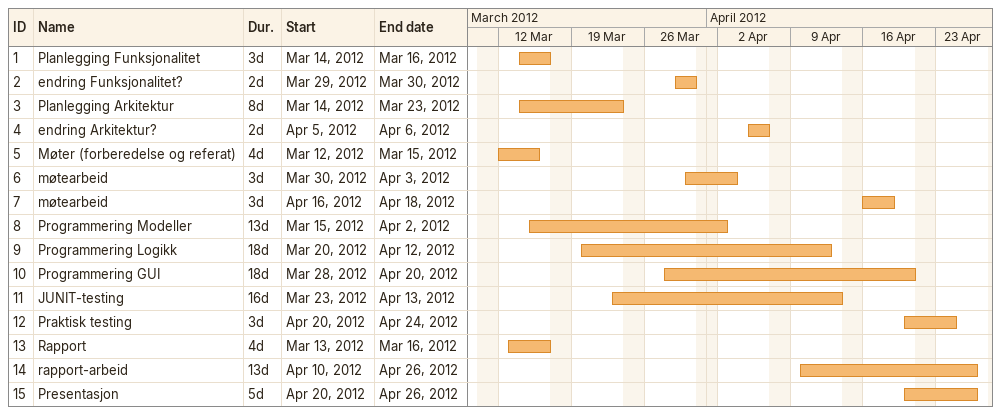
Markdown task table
| ID | Task | Duration | Start | Finish |
|---|---|---|---|---|
| 1 | Planlegging Funksjonalitet | 3d | 2012-03-14 | 2012-03-16 |
| 2 | endring Funksjonalitet? | 2d | 2012-03-29 | 2012-03-30 |
| 3 | Planlegging Arkitektur | 8d | 2012-03-14 | 2012-03-23 |
| 4 | endring Arkitektur? | 2d | 2012-04-05 | 2012-04-06 |
| 5 | Møter (forberedelse og referat) | 4d | 2012-03-12 | 2012-03-15 |
| 6 | møtearbeid | 3d | 2012-03-30 | 2012-04-03 |
| 7 | møtearbeid | 3d | 2012-04-16 | 2012-04-18 |
| 8 | Programmering Modeller | 13d | 2012-03-15 | 2012-04-02 |
| 9 | Programmering Logikk | 18d | 2012-03-20 | 2012-04-12 |
| 10 | Programmering GUI | 18d | 2012-03-28 | 2012-04-20 |
| 11 | JUNIT-testing | 16d | 2012-03-23 | 2012-04-13 |
| 12 | Praktisk testing | 3d | 2012-04-20 | 2012-04-24 |
| 13 | Rapport | 4d | 2012-03-13 | 2012-03-16 |
| 14 | rapport-arbeid | 13d | 2012-04-10 | 2012-04-26 |
| 15 | Presentasjon | 5d | 2012-04-20 | 2012-04-26 |
